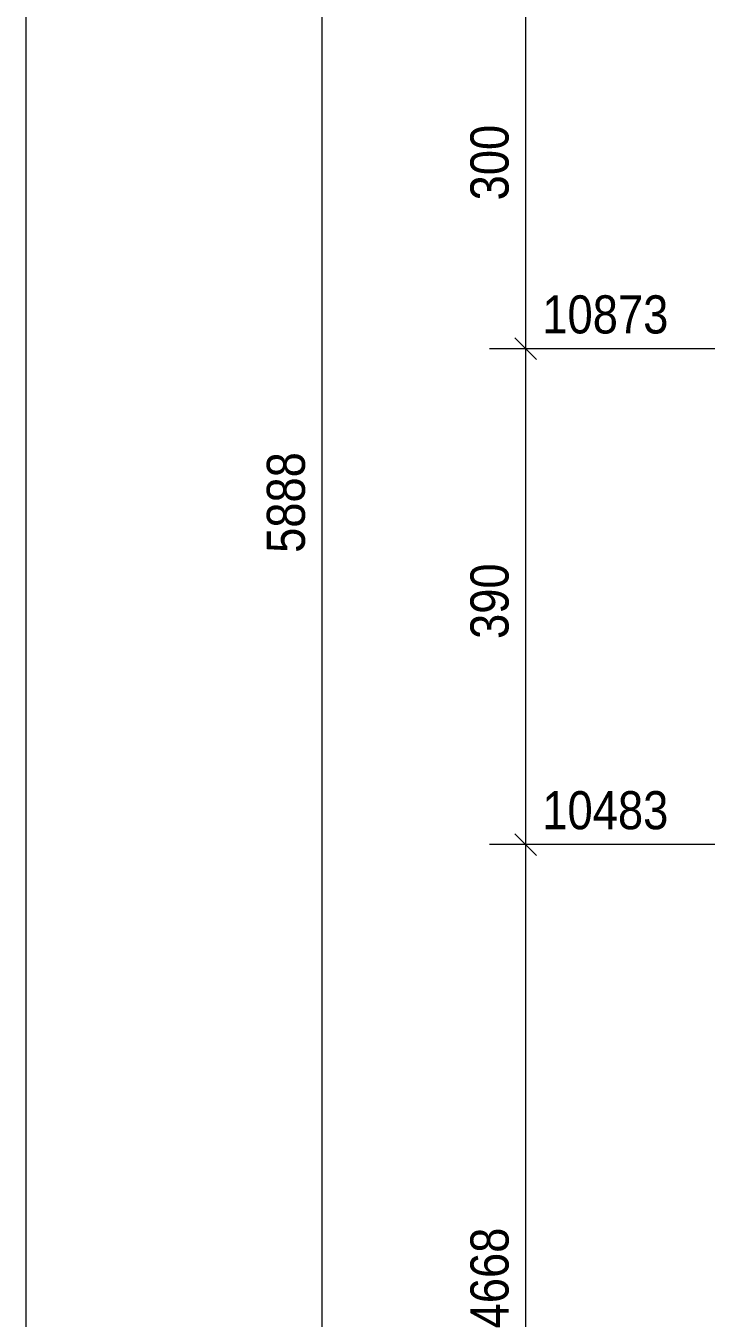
# Model space of a CAD drawing. Header units: millimetres. Extents: x 2 to 579, y 1 to 405.
# Drawn here: x 5 to 58.5, y 201.7 to 303.3 of the extents above; entities that cross this region are included whole.
import ezdxf

# ---------------------------------------------------------------- set-up
doc = ezdxf.new("R2010")
doc.units = ezdxf.units.MM
doc.linetypes.add('XKITLINE00', pattern=[0])
doc.layers.add('Dimensions', color=7, linetype='Continuous', lineweight=0)
doc.layers.add('DrawingSheet', color=5, linetype='Continuous', lineweight=0)
doc.styles.add('ARIAL', font='ARIAL.TTF')

# ---------------------------------------------------------------- blocks, each defined once
blk = doc.blocks.new('*A69')
at = {"layer": 'DrawingSheet', "color": 5, "linetype": 'XKITLINE00', "lineweight": 0}
blk.add_line((5, 405), (5, 5), dxfattribs=at)
blk = doc.blocks.new('*A119')
at = {"layer": 'Dimensions', "color": 7, "linetype": 'XKITLINE00', "lineweight": 0}
blk.add_line((28.28, 171.73), (28.28, 360.95), dxfattribs=at)
at = {"layer": 'Dimensions', "color": 3, "style": 'ARIAL', "width": 0.85}
blk.add_text('5888', height=3, rotation=90.0002, dxfattribs=at).set_placement((26.93, 261.89))
blk = doc.blocks.new('*A123')
at = {"layer": 'Dimensions', "color": 7, "linetype": 'XKITLINE00', "lineweight": 0}
for p, q in [((93.88, 238.95), (41.43, 238.95)), ((43.43, 239.8), (45.13, 238.1)), ((44.28, 171.73), (44.28, 238.95)), ((43.43, 172.58), (45.13, 170.88)), ((118.68, 171.73), (41.43, 171.73))]:
    blk.add_line(p, q, dxfattribs=at)
at = {"layer": 'Dimensions', "color": 3}
for p in [(44.28, 238.95), (44.28, 171.73)]:
    blk.add_point(p, dxfattribs=at)
at = {"layer": 'Dimensions', "color": 3, "style": 'ARIAL', "width": 0.85}
blk.add_text('10483', height=3, dxfattribs=at).set_placement((45.58, 240.15))
blk.add_text('4668', height=3, rotation=90.0002, dxfattribs=at).set_placement((42.93, 200.89))
blk = doc.blocks.new('*A124')
at = {"layer": 'Dimensions', "color": 7, "linetype": 'XKITLINE00', "lineweight": 0}
for p, q in [((43.43, 278.8), (45.13, 277.11)), ((93.88, 277.95), (41.43, 277.95)), ((44.28, 238.95), (44.28, 277.95)), ((93.88, 238.95), (41.43, 238.95)), ((43.43, 239.8), (45.13, 238.1))]:
    blk.add_line(p, q, dxfattribs=at)
at = {"layer": 'Dimensions', "color": 3}
for p in [(44.28, 277.95), (44.28, 238.95)]:
    blk.add_point(p, dxfattribs=at)
at = {"layer": 'Dimensions', "color": 3, "style": 'ARIAL', "width": 0.85}
blk.add_text('10873', height=3, dxfattribs=at).set_placement((45.58, 279.15))
blk.add_text('390', height=3, rotation=90.0002, dxfattribs=at).set_placement((42.93, 255.12))
blk = doc.blocks.new('*A125')
at = {"layer": 'Dimensions', "color": 7, "linetype": 'XKITLINE00', "lineweight": 0}
for p, q in [((43.43, 308.8), (45.13, 307.11)), ((93.88, 307.95), (41.43, 307.95)), ((44.28, 277.95), (44.28, 307.95)), ((43.43, 278.8), (45.13, 277.11)), ((93.88, 277.95), (41.43, 277.95))]:
    blk.add_line(p, q, dxfattribs=at)
at = {"layer": 'Dimensions', "color": 3}
for p in [(44.28, 307.95), (44.28, 277.95)]:
    blk.add_point(p, dxfattribs=at)
at = {"layer": 'Dimensions', "color": 3, "style": 'ARIAL', "width": 0.85}
blk.add_text('11173', height=3, dxfattribs=at).set_placement((45.58, 309.15))
blk.add_text('300', height=3, rotation=90.0002, dxfattribs=at).set_placement((42.93, 289.62))

msp = doc.modelspace()

# ---------------------------------------------------------------- block references
at = {"lineweight": 0}
for name in ['*A69', '*A119', '*A125', '*A124', '*A123']:
    msp.add_blockref(name, (0, 0), dxfattribs=at)

doc.saveas('drawing.dxf')
